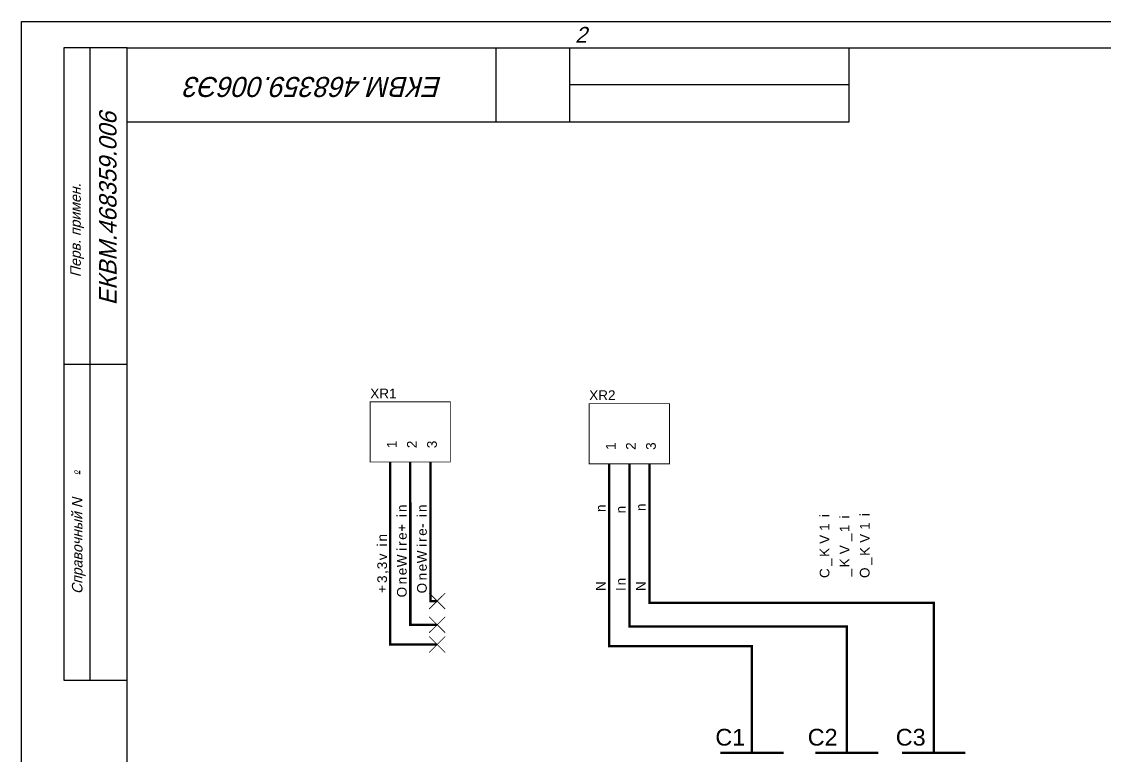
# Model space of a CAD drawing. Header units: millimetres. Extents: x 0 to 420, y 0 to 297.
# Drawn here: x 0 to 205.4, y 157.7 to 297 of the extents above; entities that cross this region are included whole.
import ezdxf
from ezdxf.enums import TextEntityAlignment as Align

# ---------------------------------------------------------------- set-up
doc = ezdxf.new("R2010")
doc.units = ezdxf.units.MM
doc.layers.add('FORMATKA', color=12, linetype='Continuous')
doc.layers.add('Sheet', color=255, linetype='Continuous')
doc.styles.get("Standard").update_dxf_attribs({"font": 'arial.ttf'})
doc.styles.add('TXT', font='tx.shx', dxfattribs={"oblique": 15, "height": 2})

# ---------------------------------------------------------------- blocks, each defined once
blk = doc.blocks.new('A$C4EF315D5')
at = {"layer": 'FORMATKA', "color": 4}
for p, q in [((29.54, -25.06), (29.54, -145.06)), ((41.54, -25.06), (29.54, -25.06)), ((34.54, -145.06), (34.54, -25.06)), ((111.52, -39.06), (111.52, -25.06)), ((125.52, -39.06), (125.52, -25.06)), ((178.52, -39.06), (178.52, -25.06)), ((178.52, -32.06), (125.52, -32.06)), ((41.52, -39.06), (111.52, -39.06)), ((111.52, -39.06), (125.52, -39.06)), ((125.52, -39.06), (178.52, -39.06)), ((29.54, -85.06), (41.54, -85.06)), ((29.54, -145.06), (41.54, -145.06))]:
    blk.add_line(p, q, dxfattribs=at)
at = {"layer": 'FORMATKA'}
blk.add_line((32.54, -105.98), (32.54, -105.35), dxfattribs=at)
at = {"layer": 'FORMATKA', "color": 12}
blk.add_lwpolyline([(21.52, -317.06), (21.52, -20.06), (441.52, -20.06), (441.52, -317.06)], close=True, dxfattribs=at)
at = {"layer": 'FORMATKA', "color": 4}
blk.add_lwpolyline([(41.52, -312.06), (41.52, -25.06), (436.52, -25.06), (436.52, -312.06), (41.52, -312.06)], dxfattribs=at)
at = {"layer": 'FORMATKA', "color": 12, "style": 'TXT', "oblique": 15}
blk.add_text('2', height=3, dxfattribs=at).set_placement((126.52, -24.06))
at = {"layer": 'FORMATKA', "style": 'TXT', "oblique": 15}
for s, height, p in [('Перв. примен.', 2, (32.74, -68.57)), ('о', 1, (32.3, -106.06)), ('Справочный N', 2, (33.06, -128.72))]:
    blk.add_text(s, height=height, rotation=90, dxfattribs=at).set_placement(p)
for tag, height, rotation, p in [('ОБОЗНАЧЕНИЕ', 3.8, 180, (77.02, -30.56)), ('ПЕРВ.ПРИМЕНЕНИЕ', 3.3, 90, (39.52, -55.56))]:
    blk.add_attdef(tag, text='', height=height, rotation=rotation, dxfattribs=at).set_placement(p, align=Align.CENTER)
for tag, height, p in [('ОБОЗНАЧЕНИЕ', 5, (375.52, -268.06)), ('НАИМЕНОВАНИЕ1', 3, (352.02, -280.06)), ('МАСШТАБ', 5, (426.52, -287.06)), ('НАИМЕНОВАНИЕ2', 4, (352.02, -288.06)), ('НАИМЕНОВАНИЕ3', 2.5, (352.02, -295.56))]:
    blk.add_attdef(tag, text='', height=height, dxfattribs=at).set_placement(p, align=Align.CENTER)
for tag, p, height in [('РАЗРАБОТАЛ', (270.02, -285.56), 2), ('ПРОВЕРИЛ', (270.02, -290.56), 2), ('Т.КОНТР', (270.02, -295.56), 2), ('ЛИСТ', (400.02, -296.06), 2.5), ('ЛИСТОВ', (423.02, -296.06), 2.5), ('Н.КОНТР', (270.02, -305.56), 2), ('УТВЕРДИЛ', (270.02, -310.56), 2)]:
    blk.add_attdef(tag, p, '', height=height, dxfattribs=at)

msp = doc.modelspace()

# ---------------------------------------------------------------- linework, layer by layer
at = {"layer": 'Sheet', "color": 0, "const_width": 0.149}
for points in [[(66.11, 224.83), (66.11, 213.4), (81.35, 213.4), (81.35, 224.83), (66.11, 224.83), (66.11, 224.83)], [(66.11, 224.83), (81.35, 224.83), (81.35, 213.4), (66.11, 213.4), (66.11, 224.83)], [(107.68, 224.49), (107.68, 213.06), (122.92, 213.06), (122.92, 224.49), (107.68, 224.49), (107.68, 224.49)], [(107.68, 224.49), (122.92, 224.49), (122.92, 213.06), (107.68, 213.06), (107.68, 224.49)]]:
    msp.add_lwpolyline(points, close=True, dxfattribs=at)
at = {"layer": 'Sheet', "color": 0}
for points, const_width in [([(69.92, 213.4), (69.92, 205.78)], 0.45), ([(73.73, 213.4), (73.73, 205.78)], 0.45), ([(77.54, 213.4), (77.54, 205.78)], 0.45), ([(111.49, 213.06), (111.49, 205.44)], 0.45), ([(115.3, 213.06), (115.3, 205.44)], 0.45), ([(119.11, 213.06), (119.11, 205.44)], 0.45), ([(78.83, 178.78), (78.83, 178.78), (78.83, 178.78), (69.93, 178.78), (69.93, 205.78)], 0.45), ([(78.83, 182.53), (78.83, 182.53), (78.83, 182.53), (73.74, 182.53), (73.74, 205.78)], 0.45), ([(78.83, 187.03), (78.83, 187.03), (78.83, 187.03), (77.55, 187.03), (77.55, 205.78)], 0.45), ([(111.49, 205.44), (111.49, 178.45), (138.55, 178.45), (138.55, 167.95)], 0.45), ([(115.3, 205.44), (115.3, 182.19), (156.55, 182.19), (156.55, 167.95)], 0.45), ([(119.11, 205.44), (119.11, 186.69), (122.8, 186.69)], 0.45), ([(77.31, 185.51), (80.36, 188.55)], 0.149), ([(77.31, 188.55), (80.36, 185.51)], 0.149), ([(173.05, 167.95), (173.05, 186.69), (122.8, 186.69)], 0.45), ([(77.31, 181.01), (80.36, 184.05)], 0.149), ([(77.31, 184.05), (80.36, 181.01)], 0.149), ([(77.31, 177.25), (80.36, 180.3)], 0.149), ([(77.31, 180.3), (80.36, 177.25)], 0.149), ([(138.55, 167.95), (138.55, 158.2)], 0.45), ([(138.55, 160.44), (138.55, 167.95)], 0.45), ([(156.55, 167.95), (156.55, 158.2)], 0.45), ([(156.55, 160.44), (156.55, 167.95)], 0.45), ([(173.05, 167.95), (173.05, 158.2)], 0.45), ([(173.05, 160.44), (173.05, 167.95)], 0.45), ([(132.55, 158.2), (144.55, 158.2)], 0.45), ([(150.55, 158.2), (162.55, 158.2)], 0.45), ([(167.05, 158.2), (179.05, 158.2)], 0.45)]:
    msp.add_lwpolyline(points, dxfattribs=dict(at, const_width=const_width))

# ---------------------------------------------------------------- block references
at = {"layer": 'FORMATKA', "color": 12}
ref = msp.add_blockref('A$C4EF315D5', (-21.52, 317.06), dxfattribs=at)
ref.add_attrib('ПЕРВ.ПРИМЕНЕНИЕ', 'ЕКВМ.468359.006', dxfattribs={"height": 3.3, "rotation": 90, "style": 'TXT', "oblique": 15}).set_placement((18, 261.5), align=Align.CENTER)
ref.add_attrib('ОБОЗНАЧЕНИЕ', 'ЕКВМ.468359.006Э3', dxfattribs={"height": 3.8, "rotation": 180, "style": 'TXT', "oblique": 15}).set_placement((55.5, 286.5), align=Align.CENTER)

# ---------------------------------------------------------------- texts
at = {"layer": 'Sheet', "color": 0}
for s, height, p in [('XR1', 1.841, (66.13, 225.5)), ('XR2', 1.841, (107.67, 225.18)), ('C1', 3.175, (131.61, 159.59)), ('C2', 3.175, (149.14, 159.59)), ('C3', 3.175, (165.84, 159.59))]:
    msp.add_text(s, height=height, dxfattribs=at).set_placement(p)
for s, p in [('1', (71.15, 216.04)), ('2', (74.96, 216.04)), ('3', (78.77, 216.04)), ('1', (112.69, 215.72)), ('2', (116.5, 215.72)), ('3', (120.31, 215.72)), ('i', (73.05, 202.96)), ('n', (73.05, 203.91)), ('i', (76.86, 202.96)), ('n', (76.86, 203.91)), ('n', (110.78, 203.91)), ('n', (114.59, 203.66)), ('n', (118.4, 204.1)), ('i', (160.87, 203.15)), ('+', (73.05, 200.17)), ('-', (76.86, 200.93)), ('i', (153.25, 202.96)), ('1', (153.25, 200.35)), ('i', (157.06, 202.7)), ('1', (157.06, 200.1)), ('1', (160.87, 200.55)), ('n', (69.31, 198.33)), ('e', (73.05, 198.64)), ('e', (76.86, 199.41)), ('V', (153.25, 197.88)), ('_', (157.06, 198.39)), ('V', (160.87, 198.07)), ('i', (69.31, 197.37)), ('r', (73.05, 197.5)), ('i', (76.86, 197.31)), ('r', (76.86, 198.26)), ('V', (157.06, 195.91)), ('K', (160.87, 195.59)), ('v', (69.31, 194.77)), ('i', (73.05, 196.55)), ('W', (73.05, 193.44)), ('W', (76.86, 194.2)), ('K', (153.25, 195.4)), ('_', (153.25, 193.69)), ('_', (160.87, 193.88)), ('3', (69.31, 193.06)), ('e', (73.05, 191.91)), ('e', (76.86, 192.67)), ('C', (153.25, 191.4)), ('K', (157.06, 193.43)), ('_', (157.06, 191.72)), ('O', (160.87, 191.4)), ('3', (69.31, 190.45)), (',', (69.31, 192.17)), ('n', (73.05, 190.2)), ('n', (76.86, 190.96)), ('n', (114.59, 190)), ('+', (69.31, 188.55)), ('O', (73.05, 187.72)), ('O', (76.86, 188.48)), ('N', (110.78, 188.92)), ('I', (114.59, 188.92)), ('N', (118.4, 188.92))]:
    msp.add_text(s, height=1.84, rotation=90, dxfattribs=at).set_placement(p)

doc.saveas('drawing.dxf')
